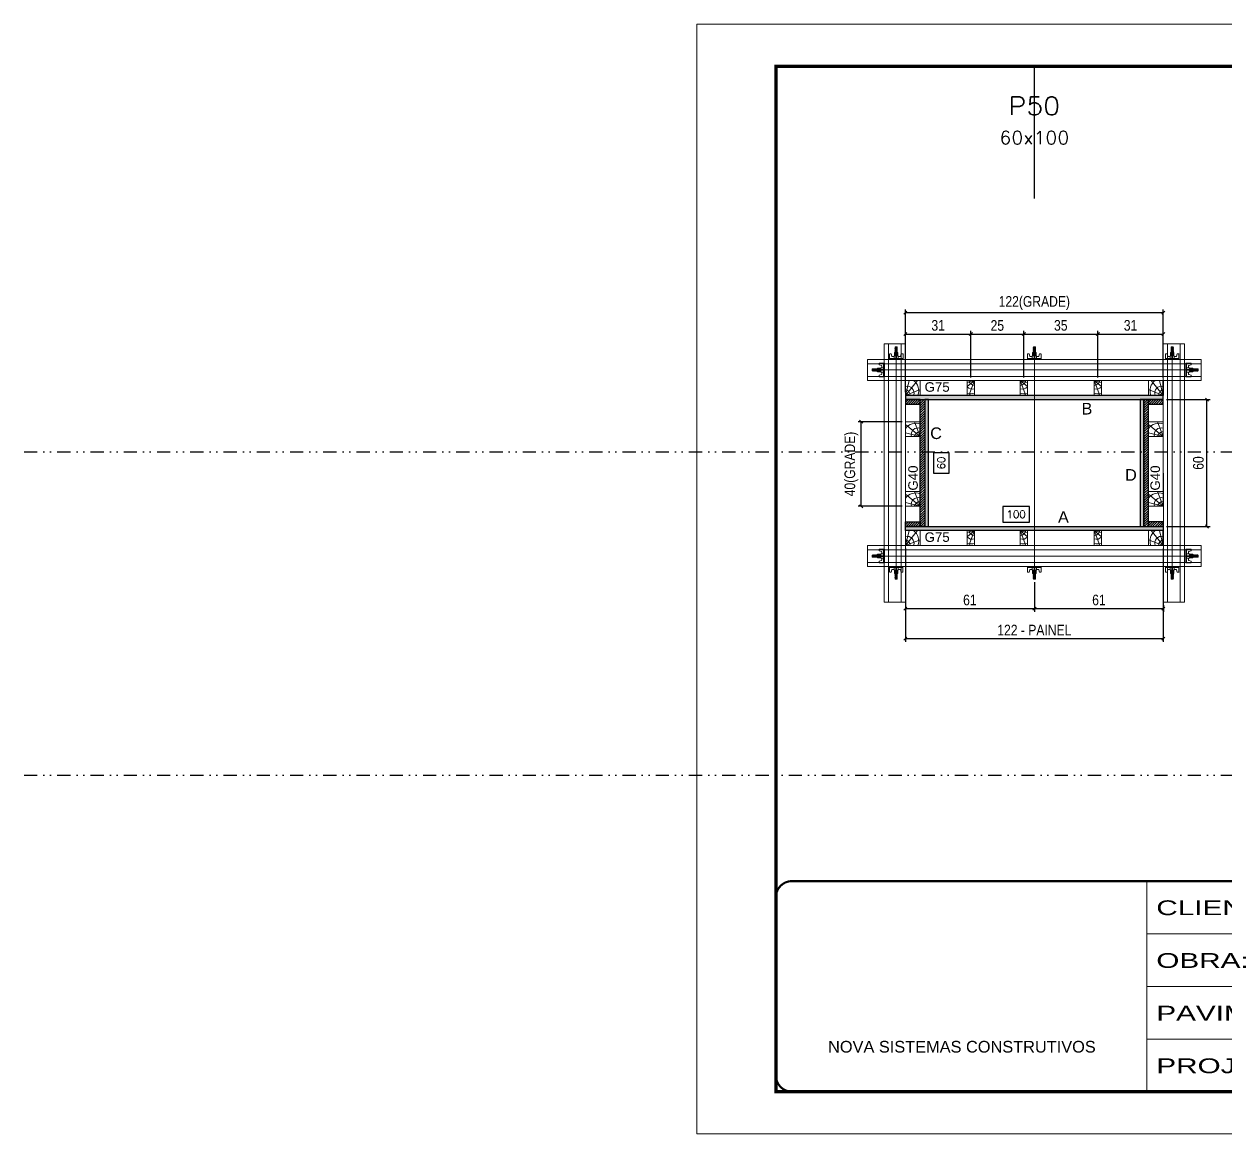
# Model space of a CAD drawing. Header units: millimetres. Extents: x 13777 to 27878, y -21631 to 6985.
# Drawn here: x 13777 to 14914, y 2489 to 3539 of the extents above; entities that cross this region are included whole.
import ezdxf
from ezdxf.enums import TextEntityAlignment as Align

# ---------------------------------------------------------------- set-up
doc = ezdxf.new("R2010")
doc.units = ezdxf.units.MM
for name, pattern in [('CONTINUO', [0]), ('DASHED', [0.75, 0.5, -0.25]), ('DIVIDE2', [0.625, 0.25, -0.125, 0, -0.125, 0, -0.125]), ('HIDDEN', [0.375, 0.25, -0.125])]:
    doc.linetypes.add(name, pattern=pattern)
for name, color, linetype in [('CHAPA', 1, 'Continuous'), ('COTA', 241, 'Continuous'), ('MEIO_PONT', 93, 'Continuous'), ('Nível', 160, 'Continuous'), ('SARRAFO', 251, 'Continuous'), ('Texto de Titulo', 7, 'Continuous'), ('Texto Qtd Sarr', 242, 'Continuous'), ('TEXTO_GERAL', 7, 'Continuous')]:
    doc.layers.add(name, color=color, linetype=linetype)
for name, color, linetype, lineweight in [('Folhas', 255, 'Continuous', 9), ('Hachura', 251, 'Continuous', 9), ('Madeira', 126, 'Continuous', 18), ('Perfil Metálico', 224, 'Continuous', 18), ('SARRAFO DE PRESSAO', 251, 'DASHED', 9), ('Texto Seção', 7, 'Continuous', 15)]:
    doc.layers.add(name, color=color, linetype=linetype, lineweight=lineweight)
doc.styles.add('ARIAL', font='arial.ttf')
doc.styles.add('COTA TECNICA 2X', font='techl___.ttf', dxfattribs={"height": 10})
doc.styles.add('ROMANS', font='romans.shx')
doc.styles.add('SANSSERIF', font='sas_____.pfb')
doc.styles.add('Tecnologia', font='')
doc.styles.get('Tecnologia').set_extended_font_data('Forgotten Futurist')
doc.dimstyles.new('SECAO PILAR', dxfattribs={"dimtxt": 10, "dimasz": 3, "dimexe": 3, "dimexo": 3, "dimgap": 3, "dimtad": 1, "dimdec": 1, "dimlfac": 0.5, "dimzin": 12, "dimdsep": 46, "dimtxsty": 'COTA TECNICA 2X', "dimblk1": 'OBLIQUE', "dimblk2": 'OBLIQUE', "dimsah": 1, "dimcen": 0.9, "dimclrd": 256, "dimclre": 256, "dimclrt": 256, "dimadec": 1, "dimazin": 3, "dimtfac": 1, "dimtdec": 1, "dimtmove": 0, "dimatfit": 3, "dimfxl": 1, "dimtolj": 1, "dimtzin": 12, "dimarcsym": 0})
doc.dimstyles.new('SECÇÃO 2', dxfattribs={"dimtxt": 7, "dimasz": 6, "dimexe": 0.18, "dimexo": 2, "dimgap": -4, "dimtad": 3, "dimdec": 1, "dimlfac": 0.5, "dimzin": 12, "dimdsep": 46, "dimtxsty": 'ROMANS', "dimblk": 'ARCHTICK', "dimcen": 0.09, "dimse1": 1, "dimse2": 1, "dimsd1": 1, "dimsd2": 1, "dimclrd": 180, "dimclre": 5, "dimclrt": 1, "dimadec": 0, "dimazin": 3, "dimtfac": 1, "dimtdec": 1, "dimtofl": 0, "dimtmove": 0, "dimatfit": 3, "dimldrblk": 'ARCHTICK', "dimfxl": 1, "dimtolj": 1, "dimtzin": 0, "dimarcsym": 0})

# ---------------------------------------------------------------- blocks, each defined once
blk = doc.blocks.new('9999999999')
at = {"color": 30, "linetype": 'CONTINUO'}
for p, q in [((98564.6, 34230.2), (98564.6, 34429.4)), ((98564.6, 34379.6), (99584, 34379.6)), ((98564.6, 34329.8), (99488, 34329.8)), ((99584, 34329.8), (99488, 34329.8)), ((99488, 34329.8), (99488, 34230.2)), ((98564.6, 34280), (99488, 34280))]:
    blk.add_line(p, q, dxfattribs=at)
at = {"color": 30, "linetype": 'CONTINUO', "const_width": 2}
blk.add_lwpolyline([(99584, 34230.2), (99584, 34414.4, 0.414214), (99569, 34429.4), (98229, 34429.4, 0.414214), (98214, 34414.4), (98214, 34245.2, 0.414214), (98229, 34230.2), (99584, 34230.2)], format="xyb", dxfattribs=at)
at = {"layer": 'Folhas'}
blk.add_lwpolyline([(98139, 34190.2), (99624, 34190.2), (99624, 35240.2), (98139, 35240.2)], close=True, dxfattribs=at)
at = {"layer": 'Folhas', "color": 30, "const_width": 3}
blk.add_lwpolyline([(98214, 34230.2), (99584, 34230.2), (99584, 35200.2), (98214, 35200.2)], close=True, dxfattribs=at)
at = {"color": 7, "linetype": 'Continuous', "ltscale": 5, "style": 'ARIAL'}
for s, height, p in [('SKR', 15.48, (98837.7, 34393.1)), ('LEAF LOEFGREN', 15.483, (98837.7, 34343.3)), ('3° SUBSOLO', 15.48, (98837.7, 34293.5)), ('NOVA SISTEMAS CONSTRUTIVOS', 11.059, (98263.2, 34267.2)), ('PILARES', 15.48, (98837.7, 34243.7))]:
    blk.add_text(s, height=height, dxfattribs=at).set_placement(p)
at = {"layer": 'Folhas', "color": 7, "style": 'Tecnologia', "width": 1.5}
for s, p in [('CLIENTE:', (98573.7, 34397.2)), ('OBRA:', (98573.7, 34347.3)), ('PAVIMENTO:', (98573.7, 34297.5)), ('PROJETO:', (98573.7, 34247.7))]:
    blk.add_text(s, height=14, dxfattribs=at).set_placement(p)
blk = doc.blocks.new('*D1211')
at = {"layer": 'COTA', "color": 180, "lineweight": -2, "transparency": 16777216}
for p, q in [((14652.3, 3133.2), (14637.3, 3133.2)), ((14637.3, 3133.2), (14637.3, 3114.2)), ((14652.3, 3114.2), (14652.3, 3133.2)), ((14637.3, 3114.2), (14652.3, 3114.2))]:
    blk.add_line(p, q, dxfattribs=at)
at = {"layer": 'Defpoints', "color": 0, "transparency": 16777216}
for p in [(14650.1, 3183.7), (14650.1, 3063.7), (14656.3, 3063.7)]:
    blk.add_point(p, dxfattribs=at)
at = {"layer": 'COTA', "color": 1, "transparency": 16777216, "insert": (14644.8, 3123.7), "char_height": 7, "attachment_point": 5, "rotation": 90, "style": 'ROMANS'}
blk.add_mtext('\\A1;60', dxfattribs=at)
blk = doc.blocks.new('_ArchTick')
at = {"color": 0, "linetype": 'ByBlock', "const_width": 0.15}
blk.add_lwpolyline([(-0.5, -0.5), (0.5, 0.5)], dxfattribs=at)
blk = doc.blocks.new('*D1212')
at = {"layer": 'COTA', "color": 180, "lineweight": -2, "transparency": 16777216}
for p, q in [((14728.1, 3082.7), (14703.1, 3082.7)), ((14703.1, 3082.7), (14703.1, 3067.7)), ((14728.1, 3067.7), (14728.1, 3082.7)), ((14703.1, 3067.7), (14728.1, 3067.7))]:
    blk.add_line(p, q, dxfattribs=at)
at = {"layer": 'Defpoints', "color": 0, "transparency": 16777216}
for p in [(14632.8, 3063.7), (14832.8, 3063.7), (14832.8, 3063.7)]:
    blk.add_point(p, dxfattribs=at)
at = {"layer": 'COTA', "color": 1, "transparency": 16777216, "insert": (14715.6, 3075.2), "char_height": 7, "attachment_point": 5, "style": 'ROMANS'}
blk.add_mtext('\\A1;100', dxfattribs=at)
blk = doc.blocks.new('_Oblique')
at = {"color": 0, "linetype": 'ByBlock', "lineweight": -2}
blk.add_line((-0.5, -0.5), (0.5, 0.5), dxfattribs=at)
blk = doc.blocks.new('*D1213')
at = {"layer": 'COTA', "lineweight": -2, "transparency": 16777216}
for p, q in [((14610.8, 3042.8), (14610.8, 2954.6)), ((14854.8, 3042.8), (14854.8, 2954.6)), ((14610.8, 2957.6), (14854.8, 2957.6))]:
    blk.add_line(p, q, dxfattribs=at)
at = {"layer": 'Defpoints', "color": 0, "transparency": 16777216}
for p in [(14610.8, 3045.8), (14854.8, 3045.8), (14854.8, 2957.6)]:
    blk.add_point(p, dxfattribs=at)
at = {"layer": 'COTA', "lineweight": -2, "transparency": 16777216, "xscale": 3, "yscale": 3, "zscale": 3, "rotation": 180}
blk.add_blockref('_Oblique', (14610.8, 2957.6), dxfattribs=at)
at = {"layer": 'COTA', "lineweight": -2, "transparency": 16777216, "xscale": 3, "yscale": 3, "zscale": 3}
blk.add_blockref('_Oblique', (14854.8, 2957.6), dxfattribs=at)
at = {"layer": 'COTA', "transparency": 16777216, "insert": (14732.8, 2965.7), "char_height": 10, "attachment_point": 5, "style": 'COTA TECNICA 2X'}
blk.add_mtext('\\A1;122 - PAINEL', dxfattribs=at)
blk = doc.blocks.new('*D1214')
at = {"layer": 'COTA', "lineweight": -2, "transparency": 16777216}
for p, q in [((14607.8, 3162.8), (14566, 3162.8)), ((14569, 3082.8), (14569, 3162.8)), ((14607.8, 3082.8), (14566, 3082.8))]:
    blk.add_line(p, q, dxfattribs=at)
at = {"layer": 'Defpoints', "color": 0, "transparency": 16777216}
for p in [(14569, 3162.8), (14610.8, 3162.8), (14610.8, 3082.8)]:
    blk.add_point(p, dxfattribs=at)
at = {"layer": 'COTA', "lineweight": -2, "transparency": 16777216, "xscale": 3, "yscale": 3, "zscale": 3}
for p, rotation in [((14569, 3162.8), 90), ((14569, 3082.8), 270)]:
    blk.add_blockref('_Oblique', p, dxfattribs=dict(at, rotation=rotation))
at = {"layer": 'COTA', "transparency": 16777216, "insert": (14559.8, 3122.8), "char_height": 10, "attachment_point": 5, "rotation": 90, "style": 'COTA TECNICA 2X'}
blk.add_mtext('\\A1;40(GRADE)', dxfattribs=at)
blk = doc.blocks.new('*D1215')
at = {"layer": 'COTA', "lineweight": -2, "transparency": 16777216}
for p, q in [((14610.8, 3042.7), (14610.8, 2983)), ((14732.9, 3011), (14732.9, 2983)), ((14610.8, 2986), (14732.9, 2986))]:
    blk.add_line(p, q, dxfattribs=at)
at = {"layer": 'Defpoints', "color": 0, "transparency": 16777216}
for p in [(14610.8, 3045.7), (14732.9, 3014), (14732.9, 2986)]:
    blk.add_point(p, dxfattribs=at)
at = {"layer": 'COTA', "lineweight": -2, "transparency": 16777216, "xscale": 3, "yscale": 3, "zscale": 3, "rotation": 180}
blk.add_blockref('_Oblique', (14610.8, 2986), dxfattribs=at)
at = {"layer": 'COTA', "lineweight": -2, "transparency": 16777216, "xscale": 3, "yscale": 3, "zscale": 3}
blk.add_blockref('_Oblique', (14732.9, 2986), dxfattribs=at)
at = {"layer": 'COTA', "transparency": 16777216, "insert": (14671.8, 2994.1), "char_height": 10, "attachment_point": 5, "style": 'COTA TECNICA 2X'}
blk.add_mtext('\\A1;61', dxfattribs=at)
blk = doc.blocks.new('*D1216')
at = {"layer": 'COTA', "lineweight": -2, "transparency": 16777216}
for p, q in [((14610.8, 3190.7), (14610.8, 3248.7)), ((14610.8, 3245.7), (14672.8, 3245.7)), ((14672.8, 3204.7), (14672.8, 3248.7))]:
    blk.add_line(p, q, dxfattribs=at)
at = {"layer": 'Defpoints', "color": 0, "transparency": 16777216}
for p in [(14672.8, 3245.7), (14672.8, 3201.7), (14610.8, 3187.7)]:
    blk.add_point(p, dxfattribs=at)
at = {"layer": 'COTA', "lineweight": -2, "transparency": 16777216, "xscale": 3, "yscale": 3, "zscale": 3, "rotation": 180}
blk.add_blockref('_Oblique', (14610.8, 3245.7), dxfattribs=at)
at = {"layer": 'COTA', "lineweight": -2, "transparency": 16777216, "xscale": 3, "yscale": 3, "zscale": 3}
blk.add_blockref('_Oblique', (14672.8, 3245.7), dxfattribs=at)
at = {"layer": 'COTA', "transparency": 16777216, "insert": (14641.8, 3253.9), "char_height": 10, "attachment_point": 5, "style": 'COTA TECNICA 2X'}
blk.add_mtext('\\A1;31', dxfattribs=at)
blk = doc.blocks.new('PONTALETE')
at = {"layer": 'Madeira'}
for q in [(2.71, 7), (7, 5.76), (7, 1.74)]:
    blk.add_line((0, 0), q, dxfattribs=at)
blk.add_lwpolyline([(0, 0), (7, 0), (7, 7), (0, 7)], close=True, dxfattribs=at)
for centre, radius, start, end in [((2.04, 0.06), 6.23, 37.2818, 109.0913), ((1.09, 0.9), 3.19, 343.603, 109.9847), ((-0.21, -0.78), 3.09, 14.6322, 86.0383)]:
    blk.add_arc(centre, radius, start, end, dxfattribs=at)
blk = doc.blocks.new('C')
at = {"layer": 'Hachura', "color": 0}
for p, q in [((0, 3.22), (0, -3.22)), ((0.45, 3.22), (0, 3.22)), ((0.46, 3.16), (0, 3.16)), ((0.46, 3.05), (0, 3.05)), ((0.46, 2.88), (0, 2.88)), ((0, 2.75), (0, -1.16)), ((0.46, 2.65), (0, 2.65)), ((0.46, 2.23), (0, 2.23)), ((0.46, 1.51), (0, 1.51)), ((0.39, 0.49), (0.17, 0.49)), ((0.45, -3.23), (0.45, 3.22)), ((0.45, 3.22), (2.58, 3.22)), ((1.74, 0.97), (0.45, 0.97)), ((1.45, 0.1), (0.45, 0.1)), ((1.35, 1.94), (1.35, 0.96)), ((2.58, 2.39), (1.47, 2.09)), ((1.74, -0.97), (1.74, 0.97)), ((1.74, 0.97), (1.74, 0.84)), ((1.74, 0.97), (1.74, 0.84)), ((1.74, 0.84), (3.35, 0.84)), ((3.35, 0.45), (1.74, 0.45)), ((2.58, 3.22), (2.58, 2.39)), ((3.32, 0.84), (3.32, -0.84)), ((3.35, 0.84), (3.35, -0.84)), ((3.68, 0.45), (3.35, 0.45)), ((3.84, -0.52), (3.35, 0.45)), ((3.35, 0.06), (3.67, -0.57)), ((3.68, 0.45), (4.16, -0.52)), ((3.72, 0.5), (4.25, -0.57)), ((4.37, -0.55), (3.83, 0.53)), ((4.15, 0.45), (3.93, 0.45)), ((4.42, -0.52), (3.93, 0.45)), ((4.15, 0.45), (4.26, 0.45)), ((4.26, 0.45), (4.74, -0.52)), ((4.3, 0.5), (4.83, -0.57)), ((4.95, -0.55), (4.41, 0.53)), ((4.51, 0.45), (4.84, 0.45)), ((5, -0.52), (4.51, 0.45)), ((4.84, 0.45), (5.32, -0.52)), ((4.88, 0.5), (5.41, -0.57)), ((5.53, -0.55), (4.99, 0.53)), ((5.58, -0.52), (5.09, 0.45)), ((5.42, 0.45), (5.09, 0.45)), ((5.58, -0.52), (5.09, 0.45)), ((5.42, 0.45), (5.74, -0.19)), ((5.46, 0.5), (5.74, -0.07)), ((5.74, 0.19), (5.57, 0.53)), ((5.74, 0.32), (5.68, 0.45)), ((5.68, 0.45), (5.74, 0.45)), ((5.74, 0.45), (5.9, 0.29)), ((5.74, 0.45), (5.74, -0.52)), ((5.9, -0.36), (5.9, 0.29)), ((0.45, 0), (0, 0)), ((0.46, -1.52), (0, -1.52)), ((0.46, -2.23), (0, -2.23)), ((0.46, -2.65), (0, -2.65)), ((0.46, -2.88), (0, -2.88)), ((0.46, -3.05), (0, -3.05)), ((0.46, -3.16), (0, -3.16)), ((0, -3.22), (2.57, -3.22)), ((0.08, -0.48), (0.29, -0.48)), ((0.29, -0.48), (0.4, -0.48)), ((0.45, 0), (0.45, -0.97)), ((0.45, -0.16), (1.45, -0.16)), ((0.45, -0.65), (0.45, -0.32)), ((0.45, -3.23), (0.45, -0.65)), ((0.45, -0.97), (1.74, -0.97)), ((1.35, -1.94), (1.35, -0.97)), ((2.58, -2.39), (1.47, -2.1)), ((3.35, -0.32), (1.74, -0.32)), ((3.35, -0.84), (1.74, -0.84)), ((2.58, -3.23), (2.58, -2.39)), ((3.35, -0.07), (3.58, -0.52)), ((3.35, -0.52), (3.58, -0.52)), ((3.84, -0.52), (4.16, -0.52)), ((4.42, -0.52), (4.74, -0.52)), ((4.63, -0.52), (4.74, -0.52)), ((5, -0.52), (5.32, -0.52)), ((5.58, -0.52), (5.74, -0.52)), ((5.74, -0.52), (5.9, -0.36)), ((5.74, -0.52), (5.74, -0.52))]:
    blk.add_line(p, q, dxfattribs=at)
for centre, radius, start, end in [((1.52, 1.94), 0.161, 104.7436, 180), ((1.44, -0.03), 0.129, 272.695, 87.305), ((3.81, 0.39), 0.143, 25.5688, 154.4312), ((4.39, 0.39), 0.143, 25.5688, 154.4312), ((4.97, 0.39), 0.143, 25.5688, 154.4312), ((5.55, 0.39), 0.143, 25.5688, 154.4312), ((0.17, -0.37), 0.174, 221.744, 317.8592), ((1.52, -1.94), 0.161, 180, 255.2564), ((3.71, -0.4), 0.174, 222.1408, 318.256), ((4.29, -0.4), 0.174, 222.1408, 318.256), ((4.87, -0.4), 0.174, 222.1408, 318.256), ((5.45, -0.4), 0.174, 222.1408, 318.256), ((5.61, -0.4), 0.174, 317.8592, 318.256)]:
    blk.add_arc(centre, radius, start, end, dxfattribs=at)
blk = doc.blocks.new('MEIO PONTALETE')
at = {"layer": 'Madeira'}
for q in [(2.71, 7), (3.5, 2.88), (3.5, 0.87)]:
    blk.add_line((0, 0), q, dxfattribs=at)
blk.add_lwpolyline([(0, 0), (3.5, 0), (3.5, 7), (0, 7)], close=True, dxfattribs=at)
for centre, radius, start, end in [((2.04, 0.06), 6.23, 76.4499, 109.0913), ((1.09, 0.9), 3.19, 40.9063, 109.9847), ((-0.21, -0.78), 3.09, 14.6322, 86.0383)]:
    blk.add_arc(centre, radius, start, end, dxfattribs=at)
blk = doc.blocks.new('*D1233')
at = {"layer": 'COTA', "lineweight": -2, "transparency": 16777216}
for p, q in [((14672.8, 3204.7), (14672.8, 3248.7)), ((14672.8, 3245.7), (14722.8, 3245.7)), ((14722.8, 3204.7), (14722.8, 3248.7))]:
    blk.add_line(p, q, dxfattribs=at)
at = {"layer": 'Defpoints', "color": 0, "transparency": 16777216}
for p in [(14722.8, 3245.7), (14672.8, 3201.7), (14722.8, 3201.7)]:
    blk.add_point(p, dxfattribs=at)
at = {"layer": 'COTA', "lineweight": -2, "transparency": 16777216, "xscale": 3, "yscale": 3, "zscale": 3, "rotation": 180}
blk.add_blockref('_Oblique', (14672.8, 3245.7), dxfattribs=at)
at = {"layer": 'COTA', "lineweight": -2, "transparency": 16777216, "xscale": 3, "yscale": 3, "zscale": 3}
blk.add_blockref('_Oblique', (14722.8, 3245.7), dxfattribs=at)
at = {"layer": 'COTA', "transparency": 16777216, "insert": (14697.8, 3253.8), "char_height": 10, "attachment_point": 5, "style": 'COTA TECNICA 2X'}
blk.add_mtext('\\A1;25', dxfattribs=at)
blk = doc.blocks.new('*D1234')
at = {"layer": 'COTA', "lineweight": -2, "transparency": 16777216}
for p, q in [((14610.8, 3204.7), (14610.8, 3268.9)), ((14854.8, 3265.9), (14610.8, 3265.9)), ((14854.8, 3204.7), (14854.8, 3268.9))]:
    blk.add_line(p, q, dxfattribs=at)
at = {"layer": 'Defpoints', "color": 0, "transparency": 16777216}
for p in [(14610.8, 3265.9), (14610.8, 3201.7), (14854.8, 3201.7)]:
    blk.add_point(p, dxfattribs=at)
at = {"layer": 'COTA', "lineweight": -2, "transparency": 16777216, "xscale": 3, "yscale": 3, "zscale": 3, "rotation": 180}
blk.add_blockref('_Oblique', (14610.8, 3265.9), dxfattribs=at)
at = {"layer": 'COTA', "lineweight": -2, "transparency": 16777216, "xscale": 3, "yscale": 3, "zscale": 3}
blk.add_blockref('_Oblique', (14854.8, 3265.9), dxfattribs=at)
at = {"layer": 'COTA', "transparency": 16777216, "insert": (14732.8, 3275.1), "char_height": 10, "attachment_point": 5, "style": 'COTA TECNICA 2X'}
blk.add_mtext('\\A1;122(GRADE)', dxfattribs=at)
blk = doc.blocks.new('*D1235')
at = {"layer": 'COTA', "lineweight": -2, "transparency": 16777216}
for p, q in [((14857.8, 3183.7), (14899.1, 3183.7)), ((14896.1, 3063.7), (14896.1, 3183.7)), ((14857.8, 3063.7), (14899.1, 3063.7))]:
    blk.add_line(p, q, dxfattribs=at)
at = {"layer": 'Defpoints', "color": 0, "transparency": 16777216}
for p in [(14854.8, 3183.7), (14896.1, 3183.7), (14854.8, 3063.7)]:
    blk.add_point(p, dxfattribs=at)
at = {"layer": 'COTA', "lineweight": -2, "transparency": 16777216, "xscale": 3, "yscale": 3, "zscale": 3}
for p, rotation in [((14896.1, 3183.7), 90), ((14896.1, 3063.7), 270)]:
    blk.add_blockref('_Oblique', p, dxfattribs=dict(at, rotation=rotation))
at = {"layer": 'COTA', "transparency": 16777216, "insert": (14888, 3123.7), "char_height": 10, "attachment_point": 5, "rotation": 90, "style": 'COTA TECNICA 2X'}
blk.add_mtext('\\A1;60', dxfattribs=at)
blk = doc.blocks.new('titulo1')
at = {"layer": 'Defpoints', "color": 252, "linetype": 'HIDDEN', "ltscale": 2}
blk.add_line((0, 0), (0, 125), dxfattribs=at)
at = {"layer": 'Defpoints', "style": 'ROMANS', "oblique": 15}
blk.add_attdef('FOLHA', text='', height=10, dxfattribs=at).set_placement((0, 15.6), align=Align.MIDDLE_CENTER)
at = {"layer": 'Texto Qtd Sarr', "color": 3, "style": 'ROMANS', "oblique": 15}
for tag, height, p in [('TITULO', 17, (0, 71.4)), ('SEÇÃO', 12, (0, 41.5))]:
    blk.add_attdef(tag, text='', height=height, dxfattribs=at).set_placement(p, align=Align.MIDDLE_CENTER)
blk = doc.blocks.new('*D1236')
at = {"layer": 'COTA', "lineweight": -2, "transparency": 16777216}
for p, q in [((14732.9, 3011), (14732.9, 2983)), ((14732.9, 2986), (14854.9, 2986)), ((14854.9, 2989.2), (14854.9, 2983))]:
    blk.add_line(p, q, dxfattribs=at)
at = {"layer": 'Defpoints', "color": 0, "transparency": 16777216}
for p in [(14732.9, 3014), (14854.9, 2992.2), (14854.9, 2986)]:
    blk.add_point(p, dxfattribs=at)
at = {"layer": 'COTA', "lineweight": -2, "transparency": 16777216, "xscale": 3, "yscale": 3, "zscale": 3, "rotation": 180}
blk.add_blockref('_Oblique', (14732.9, 2986), dxfattribs=at)
at = {"layer": 'COTA', "lineweight": -2, "transparency": 16777216, "xscale": 3, "yscale": 3, "zscale": 3}
blk.add_blockref('_Oblique', (14854.9, 2986), dxfattribs=at)
at = {"layer": 'COTA', "transparency": 16777216, "insert": (14793.9, 2994.1), "char_height": 10, "attachment_point": 5, "style": 'COTA TECNICA 2X'}
blk.add_mtext('\\A1;61', dxfattribs=at)
blk = doc.blocks.new('*D1237')
at = {"layer": 'COTA', "lineweight": -2, "transparency": 16777216}
for p, q in [((14722.8, 3204.7), (14722.8, 3248.7)), ((14722.8, 3245.7), (14792.8, 3245.7)), ((14792.8, 3204.7), (14792.8, 3248.7))]:
    blk.add_line(p, q, dxfattribs=at)
at = {"layer": 'Defpoints', "color": 0, "transparency": 16777216}
for p in [(14792.8, 3245.7), (14722.8, 3201.7), (14792.8, 3201.7)]:
    blk.add_point(p, dxfattribs=at)
at = {"layer": 'COTA', "lineweight": -2, "transparency": 16777216, "xscale": 3, "yscale": 3, "zscale": 3, "rotation": 180}
blk.add_blockref('_Oblique', (14722.8, 3245.7), dxfattribs=at)
at = {"layer": 'COTA', "lineweight": -2, "transparency": 16777216, "xscale": 3, "yscale": 3, "zscale": 3}
blk.add_blockref('_Oblique', (14792.8, 3245.7), dxfattribs=at)
at = {"layer": 'COTA', "transparency": 16777216, "insert": (14757.8, 3253.9), "char_height": 10, "attachment_point": 5, "style": 'COTA TECNICA 2X'}
blk.add_mtext('\\A1;35', dxfattribs=at)
blk = doc.blocks.new('*D1238')
at = {"layer": 'COTA', "lineweight": -2, "transparency": 16777216}
for p, q in [((14792.8, 3204.7), (14792.8, 3248.7)), ((14792.8, 3245.7), (14854.8, 3245.7)), ((14854.8, 3239.3), (14854.8, 3248.7))]:
    blk.add_line(p, q, dxfattribs=at)
at = {"layer": 'Defpoints', "color": 0, "transparency": 16777216}
for p in [(14854.8, 3245.7), (14854.8, 3236.3), (14792.8, 3201.7)]:
    blk.add_point(p, dxfattribs=at)
at = {"layer": 'COTA', "lineweight": -2, "transparency": 16777216, "xscale": 3, "yscale": 3, "zscale": 3, "rotation": 180}
blk.add_blockref('_Oblique', (14792.8, 3245.7), dxfattribs=at)
at = {"layer": 'COTA', "lineweight": -2, "transparency": 16777216, "xscale": 3, "yscale": 3, "zscale": 3}
blk.add_blockref('_Oblique', (14854.8, 3245.7), dxfattribs=at)
at = {"layer": 'COTA', "transparency": 16777216, "insert": (14823.8, 3253.9), "char_height": 10, "attachment_point": 5, "style": 'COTA TECNICA 2X'}
blk.add_mtext('\\A1;31', dxfattribs=at)

msp = doc.modelspace()

# ---------------------------------------------------------------- hatches: boundary and pattern name
at = {"layer": 'Hachura'}
h = msp.add_hatch(color=256, dxfattribs=at)
h.dxf.hatch_style = 1
h.paths.add_polyline_path([(14854.81, 3183.74), (14854.81, 3187.74), (14610.81, 3187.74), (14610.81, 3183.74)])
h = msp.add_hatch(dxfattribs=at)
h.set_pattern_fill('ANSI31', color=256, scale=0.5, angle=180, style=0)
h.set_pattern_definition([(225, (5486.8584, -19745.6665), (1.12253202, -1.12253202), [])])
h.paths.add_polyline_path([(14624.81, 3183.74), (14624.81, 3179.34), (14610.81, 3179.34), (14610.81, 3183.74)])
h = msp.add_hatch(dxfattribs=at)
h.set_pattern_fill('ANSI31', color=256, scale=0.5, angle=180, style=0)
h.set_pattern_definition([(225, (5486.8584, -19825.6665), (1.12253202, -1.12253202), [])])
h.paths.add_polyline_path([(14624.81, 3063.74), (14629.21, 3063.74), (14629.21, 3183.74), (14624.81, 3183.74)])
h = msp.add_hatch(color=256, dxfattribs=at)
h.dxf.hatch_style = 1
h.paths.add_polyline_path([(14629.21, 3063.74), (14632.81, 3063.74), (14632.81, 3183.74), (14629.21, 3183.74)])
h = msp.add_hatch(color=256, dxfattribs=at)
h.dxf.hatch_style = 1
h.paths.add_polyline_path([(14832.81, 3063.74), (14836.41, 3063.74), (14836.41, 3183.74), (14832.81, 3183.74)])
h = msp.add_hatch(dxfattribs=at)
h.set_pattern_fill('ANSI31', color=256, scale=0.5, angle=180, style=0)
h.set_pattern_definition([(225, (5698.4584, -19825.6665), (1.12253202, -1.12253202), [])])
h.paths.add_polyline_path([(14836.41, 3063.74), (14840.81, 3063.74), (14840.81, 3183.74), (14836.41, 3183.74)])
h = msp.add_hatch(dxfattribs=at)
h.set_pattern_fill('ANSI31', color=256, scale=0.5, angle=180, style=0)
h.set_pattern_definition([(225, (5716.8584, -19745.6665), (1.12253202, -1.12253202), [])])
h.paths.add_polyline_path([(14854.81, 3183.74), (14854.81, 3179.34), (14840.81, 3179.34), (14840.81, 3183.74)])
h = msp.add_hatch(dxfattribs=at)
h.set_pattern_fill('ANSI31', color=256, scale=0.5, angle=180, style=0)
h.set_pattern_definition([(225, (5486.8584, -19827.6665), (1.12253202, -1.12253202), [])])
h.paths.add_polyline_path([(14624.81, 3063.74), (14624.81, 3068.14), (14610.81, 3068.14), (14610.81, 3063.74)])
h = msp.add_hatch(color=256, dxfattribs=at)
h.dxf.hatch_style = 1
h.paths.add_polyline_path([(14854.81, 3063.74), (14854.81, 3059.74), (14610.81, 3059.74), (14610.81, 3063.74)])
h = msp.add_hatch(dxfattribs=at)
h.set_pattern_fill('ANSI31', color=256, scale=0.5, angle=180, style=0)
h.set_pattern_definition([(225, (5351.8584, -19827.6665), (1.12253202, -1.12253202), [])])
h.paths.add_polyline_path([(14840.81, 3063.74), (14840.81, 3068.14), (14854.81, 3068.14), (14854.81, 3063.74)])

# ---------------------------------------------------------------- linework, layer by layer
at = {"layer": 'CHAPA'}
for points in [[(14854.81, 3183.74), (14854.81, 3187.74), (14610.81, 3187.74), (14610.81, 3183.74)], [(14629.21, 3063.74), (14632.81, 3063.74), (14632.81, 3183.74), (14629.21, 3183.74)], [(14832.81, 3063.74), (14836.41, 3063.74), (14836.41, 3183.74), (14832.81, 3183.74)], [(14854.81, 3063.74), (14854.81, 3059.74), (14610.81, 3059.74), (14610.81, 3063.74)]]:
    msp.add_lwpolyline(points, close=True, dxfattribs=at)
at = {"layer": 'Hachura'}
for p, q in [((14602.12, 3014.97), (14602.12, 3228.71)), ((14732.81, 3014.97), (14732.81, 3228.71)), ((14863.2, 3014.97), (14863.2, 3228.71)), ((14580.33, 3211.74), (14882.96, 3211.73)), ((14580.33, 3035.74), (14882.96, 3035.75))]:
    msp.add_line(p, q, dxfattribs=at)
at = {"layer": 'Madeira'}
for points in [[(14610.81, 3187.74), (14610.81, 3201.74), (14854.81, 3201.77), (14854.81, 3187.77)], [(14624.81, 3082.8), (14610.81, 3082.8), (14610.81, 3162.79), (14624.81, 3162.79)], [(14854.81, 3082.8), (14840.81, 3082.8), (14840.81, 3162.79), (14854.81, 3162.79)], [(14610.81, 3045.74), (14610.81, 3059.74), (14854.81, 3059.74), (14854.81, 3045.74)]]:
    msp.add_lwpolyline(points, close=True, dxfattribs=at)
at = {"layer": 'MEIO_PONT'}
for points in [[(14854.81, 3201.74), (14854.81, 3187.74), (14854.81, 3187.74), (14854.81, 3201.74)], [(14854.81, 3059.74), (14854.81, 3045.74), (14854.81, 3045.74), (14854.81, 3059.74)]]:
    msp.add_lwpolyline(points, close=True, dxfattribs=at)
at = {"layer": 'Nível', "color": 4, "linetype": 'DIVIDE2', "ltscale": 50}
for p, q in [((13777.11, 3134.29), (21531.15, 3134.29)), ((13777.11, 2828.29), (21531.15, 2828.29))]:
    msp.add_line(p, q, dxfattribs=at)
at = {"layer": 'Perfil Metálico'}
for p, q in [((14594.84, 3236.35), (14594.84, 2992.24)), ((14606.84, 3236.35), (14606.84, 2992.24)), ((14858.86, 3236.35), (14858.86, 2992.24)), ((14870.86, 3236.35), (14870.86, 2992.24)), ((14890.53, 3217.68), (14575.09, 3217.68)), ((14890.53, 3205.68), (14575.09, 3205.68)), ((14890.53, 3041.74), (14575.09, 3041.74)), ((14890.53, 3029.74), (14575.09, 3029.74))]:
    msp.add_line(p, q, dxfattribs=at)
for points in [[(14610.78, 3236.35), (14590.78, 3236.35), (14590.84, 2992.24), (14610.84, 2992.24)], [(14874.8, 3236.35), (14854.8, 3236.35), (14854.86, 2992.24), (14874.86, 2992.24)], [(14890.53, 3201.74), (14890.53, 3221.74), (14575.09, 3221.68), (14575.09, 3201.68)], [(14575.09, 3045.74), (14575.09, 3025.74), (14890.53, 3025.8), (14890.53, 3045.8)]]:
    msp.add_lwpolyline(points, close=True, dxfattribs=at)
at = {"layer": 'SARRAFO'}
for points in [[(14610.81, 3179.34), (14624.81, 3179.34), (14624.81, 3183.74), (14610.81, 3183.74)], [(14610.81, 3179.34), (14624.81, 3179.34), (14624.81, 3183.74), (14610.81, 3183.74)], [(14629.21, 3183.74), (14629.21, 3063.74), (14624.81, 3063.74), (14624.81, 3183.74)], [(14629.21, 3183.74), (14629.21, 3063.74), (14624.81, 3063.74), (14624.81, 3183.74)], [(14836.41, 3183.74), (14836.41, 3063.74), (14840.81, 3063.74), (14840.81, 3183.74)], [(14836.41, 3183.74), (14836.41, 3063.74), (14840.81, 3063.74), (14840.81, 3183.74)], [(14840.81, 3179.34), (14854.81, 3179.34), (14854.81, 3183.74), (14840.81, 3183.74)], [(14840.81, 3179.34), (14854.81, 3179.34), (14854.81, 3183.74), (14840.81, 3183.74)], [(14610.81, 3068.14), (14624.81, 3068.14), (14624.81, 3063.74), (14610.81, 3063.74)], [(14610.81, 3068.14), (14624.81, 3068.14), (14624.81, 3063.74), (14610.81, 3063.74)], [(14854.81, 3068.14), (14840.81, 3068.14), (14840.81, 3063.74), (14854.81, 3063.74)], [(14854.81, 3068.14), (14840.81, 3068.14), (14840.81, 3063.74), (14854.81, 3063.74)]]:
    msp.add_lwpolyline(points, close=True, dxfattribs=at)

# ---------------------------------------------------------------- block references
at = {"layer": 'Hachura', "linetype": 'Continuous', "yscale": 2, "zscale": 2}
for p, xscale, rotation in [((14602.13, 3221.71), -2, 270), ((14732.8, 3221.71), 2, 90.00000000000001), ((14863.19, 3221.71), 2, 90.00000000000001), ((14591.13, 3211.74), 2, 180), ((14875.96, 3211.72), -2, 180), ((14602.12, 3025.77), 2, 270), ((14732.81, 3025.77), -2, 90), ((14863.2, 3025.77), -2, 90)]:
    msp.add_blockref('C', p, dxfattribs=dict(at, xscale=xscale, rotation=rotation))
for p, xscale in [((14591.13, 3035.74), -2), ((14875.96, 3035.76), 2)]:
    msp.add_blockref('C', p, dxfattribs=dict(at, xscale=xscale))
at = {"layer": 'MEIO_PONT'}
for name, p, xscale, yscale, zscale, rotation in [('PONTALETE', (14610.81, 3187.74), -2, 2, 2, 270), ('MEIO PONTALETE', (14676.31, 3201.74), 1.999999997962732, 1.999999997962732, 1.999999997962732, 180), ('MEIO PONTALETE', (14719.31, 3201.74), -1.999999997962732, 1.999999997962732, 1.999999997962732, 180), ('MEIO PONTALETE', (14789.31, 3201.74), -1.999999997962732, 1.999999997962732, 1.999999997962732, 180), ('PONTALETE', (14854.81, 3187.74), 2, 2, 2, 89.99999999999997), ('PONTALETE', (14610.81, 3045.74), -2, 2, 2, 270), ('MEIO PONTALETE', (14676.31, 3059.74), 1.999999997962732, 1.999999997962732, 1.999999997962732, 180), ('MEIO PONTALETE', (14719.31, 3059.74), -1.999999997962732, 1.999999997962732, 1.999999997962732, 180), ('MEIO PONTALETE', (14789.31, 3059.74), -1.999999997962732, 1.999999997962732, 1.999999997962732, 180), ('PONTALETE', (14854.81, 3045.74), 2, 2, 2, 89.99999999999997)]:
    msp.add_blockref(name, p, dxfattribs=dict(at, xscale=xscale, yscale=yscale, zscale=zscale, rotation=rotation))
at = {"layer": 'MEIO_PONT', "xscale": -2, "yscale": 2, "zscale": 2}
for p in [(14624.81, 3148.79), (14854.81, 3148.79), (14624.81, 3082.8), (14854.81, 3082.8)]:
    msp.add_blockref('PONTALETE', p, dxfattribs=at)
at = {"layer": 'SARRAFO DE PRESSAO', "color": 6, "linetype": 'ByBlock'}
msp.add_blockref('9999999999', (-83725.51, -31701.2), dxfattribs=at)
at = {"layer": 'Texto Seção'}
ref = msp.add_blockref('titulo1', (14732.81, 3374), dxfattribs=at)
ref.add_attrib('TITULO', 'P50', dxfattribs={"layer": 'Texto de Titulo', "color": 7, "height": 17, "style": 'ROMANS', "width": 1.1}).set_placement((14732.81, 3461.5), align=Align.MIDDLE_CENTER)
ref.add_attrib('SEÇÃO', '60x100', dxfattribs={"layer": 'Texto de Titulo', "color": 7, "height": 12, "style": 'ROMANS', "width": 1.1}).set_placement((14732.81, 3431.5), align=Align.MIDDLE_CENTER)

# ---------------------------------------------------------------- texts
at = {"layer": 'TEXTO_GERAL', "color": 0, "linetype": 'Continuous', "style": 'SANSSERIF'}
for p in [(14628.98, 3195.64), (14628.98, 3053.64)]:
    msp.add_text('G75', height=9, dxfattribs=at).set_placement(p, align=Align.MIDDLE_LEFT)
at = {"layer": 'TEXTO_GERAL', "style": 'ARIAL'}
for s, p in [('B', (14782.57, 3175.12)), ('C', (14639.83, 3151.89)), ('D', (14824.17, 3112.46)), ('A', (14760.31, 3072.67))]:
    msp.add_text(s, height=11, dxfattribs=at).set_placement(p, align=Align.MIDDLE_CENTER)
at = {"layer": 'TEXTO_GERAL', "color": 0, "linetype": 'Continuous', "char_height": 9, "width": 285.3299, "attachment_point": 7, "rotation": 90, "style": 'SANSSERIF'}
for insert in [(14622.67, 3097.65), (14851.76, 3097.65)]:
    msp.add_mtext('G40', dxfattribs=dict(at, insert=insert))

# ---------------------------------------------------------------- dimensions: what is measured, and where the dimension line sits
at = {"layer": 'COTA'}
for base, p1, p2, text, picture, middle in [((14610.81, 3265.86), (14854.81, 3201.74), (14610.81, 3201.74), '<>(GRADE)', '*D1234', (14732.81, 3275.08)), ((14854.81, 2957.58), (14610.81, 3045.75), (14854.81, 3045.79), '<> - PAINEL', '*D1213', (14732.81, 2965.65))]:
    dim = msp.add_linear_dim(base=base, p1=p1, p2=p2, text=text, dimstyle='SECAO PILAR', dxfattribs=at)
    dim.commit()
    dim.dimension.update_dxf_attribs({"geometry": picture, "text_midpoint": middle})
for base, p1, p2, picture, middle in [((14672.81, 3245.67), (14610.81, 3187.74), (14672.81, 3201.74), '*D1216', (14641.81, 3253.89)), ((14722.81, 3245.67), (14672.81, 3201.74), (14722.81, 3201.74), '*D1233', (14697.81, 3253.78)), ((14792.81, 3245.67), (14722.81, 3201.74), (14792.81, 3201.74), '*D1237', (14757.81, 3253.89)), ((14854.8, 3245.67), (14792.81, 3201.74), (14854.8, 3236.35), '*D1238', (14823.8, 3253.89)), ((14732.88, 2986), (14610.81, 3045.74), (14732.88, 3013.97), '*D1215', (14671.84, 2994.11)), ((14854.86, 2986), (14732.88, 3013.97), (14854.86, 2992.24), '*D1236', (14793.87, 2994.11))]:
    dim = msp.add_linear_dim(base=base, p1=p1, p2=p2, dimstyle='SECAO PILAR', dxfattribs=at)
    dim.commit()
    dim.dimension.update_dxf_attribs({"geometry": picture, "text_midpoint": middle})
dim = msp.add_linear_dim(base=(14656.35, 3063.74), p1=(14650.13, 3183.74), p2=(14650.13, 3063.74), angle=270, dimstyle='SECÇÃO 2', dxfattribs=at)
dim.commit()
dim.dimension.update_dxf_attribs({"geometry": '*D1211', "text_midpoint": (14656.35, 3123.74), "dimtype": 160})
dim = msp.add_linear_dim(base=(14896.11, 3183.74), p1=(14854.81, 3063.74), p2=(14854.81, 3183.74), angle=90, dimstyle='SECAO PILAR', dxfattribs=at)
dim.commit()
dim.dimension.update_dxf_attribs({"geometry": '*D1235', "text_midpoint": (14888.01, 3123.74)})
dim = msp.add_linear_dim(base=(14569, 3162.79), p1=(14610.81, 3082.8), p2=(14610.81, 3162.79), angle=90, text='<>(GRADE)', dimstyle='SECAO PILAR', dxfattribs=at)
dim.commit()
dim.dimension.update_dxf_attribs({"geometry": '*D1214', "text_midpoint": (14559.78, 3122.79)})
dim = msp.add_linear_dim(base=(14832.81, 3063.74), p1=(14632.81, 3063.74), p2=(14832.81, 3063.74), dimstyle='SECÇÃO 2', dxfattribs=at)
dim.commit()
dim.dimension.update_dxf_attribs({"geometry": '*D1212', "text_midpoint": (14715.61, 3063.74), "dimtype": 160})

doc.saveas('drawing.dxf')
